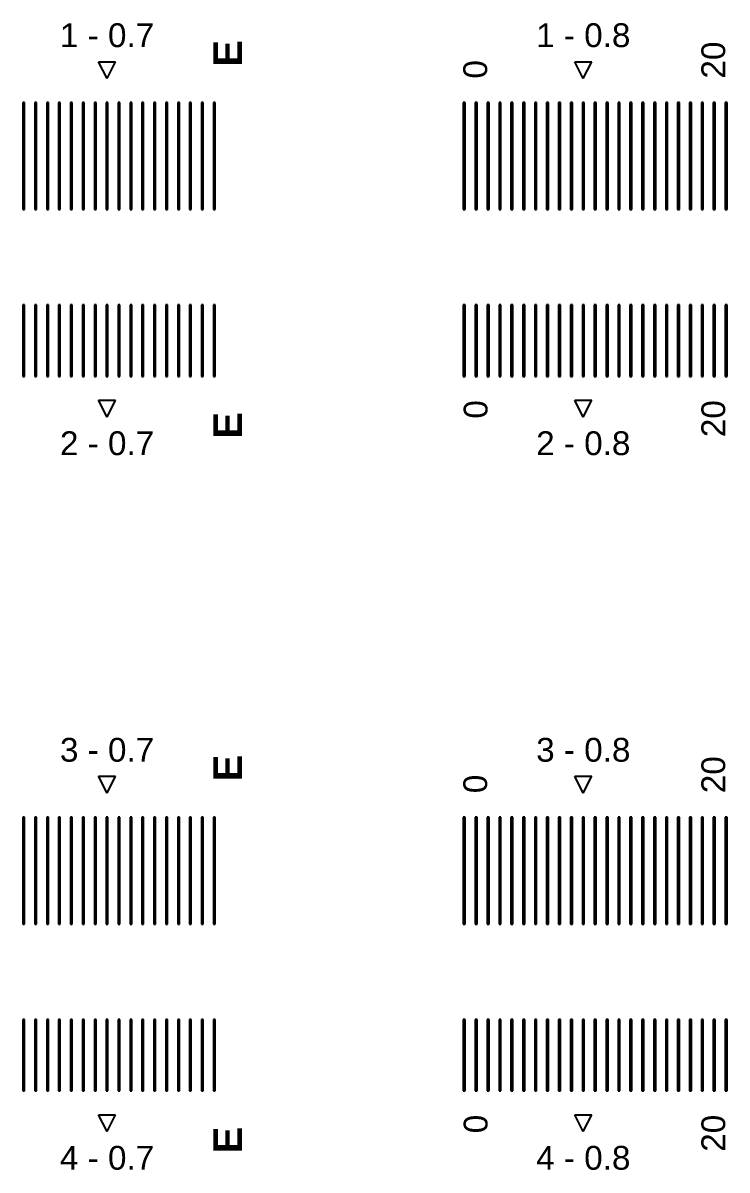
# Model space of a CAD drawing. Extents: x -24493 to 76507, y 84496 to 185496.
# Drawn here: x 23271.8 to 23567.6, y 155025.2 to 155506.7 of the extents above; entities that cross this region are included whole.
import ezdxf

# ---------------------------------------------------------------- set-up
doc = ezdxf.new("R2010")
doc.units = 13
doc.layers.add('CL - Label-1', color=120, linetype='Continuous')
doc.layers.add('CL - Label-2', color=132, linetype='Continuous')
doc.layers.add('CL - Sub-Micro', color=7, linetype='Continuous', true_color=0x47d1ff)
doc.styles.get("Standard").update_dxf_attribs({"font": 'arial.ttf'})

msp = doc.modelspace()

# ---------------------------------------------------------------- linework, layer by layer
at = {"layer": 'CL - Label-2'}
for p, q in [((23307.14, 155483.36), (23303.6, 155490.46)), ((23303.6, 155490.46), (23310.67, 155490.46)), ((23307.14, 155483.36), (23310.67, 155490.46)), ((23507.19, 155483.36), (23503.65, 155490.46)), ((23503.65, 155490.46), (23510.72, 155490.46)), ((23507.19, 155483.36), (23510.72, 155490.46)), ((23307.14, 155341.29), (23303.6, 155348.39)), ((23303.6, 155348.39), (23310.67, 155348.39)), ((23307.14, 155341.29), (23310.67, 155348.39)), ((23507.19, 155341.29), (23503.65, 155348.39)), ((23503.65, 155348.39), (23510.72, 155348.39)), ((23507.19, 155341.29), (23510.72, 155348.39)), ((23307.14, 155183.36), (23303.6, 155190.46)), ((23303.6, 155190.46), (23310.67, 155190.46)), ((23307.14, 155183.36), (23310.67, 155190.46)), ((23507.19, 155183.36), (23503.65, 155190.46)), ((23503.65, 155190.46), (23510.72, 155190.46)), ((23507.19, 155183.36), (23510.72, 155190.46)), ((23307.14, 155041.29), (23303.6, 155048.39)), ((23303.6, 155048.39), (23310.67, 155048.39)), ((23307.14, 155041.29), (23310.67, 155048.39)), ((23507.19, 155041.29), (23503.65, 155048.39)), ((23503.65, 155048.39), (23510.72, 155048.39)), ((23507.19, 155041.29), (23510.72, 155048.39))]:
    msp.add_line(p, q, dxfattribs=at)
at = {"layer": 'CL - Sub-Micro'}
for p, q in [((23271.79, 155473.36), (23271.79, 155428.36)), ((23272.49, 155473.36), (23271.79, 155473.36)), ((23272.49, 155428.36), (23272.49, 155473.36)), ((23276.79, 155473.36), (23276.79, 155428.36)), ((23277.49, 155473.36), (23276.79, 155473.36)), ((23277.49, 155428.36), (23277.49, 155473.36)), ((23281.79, 155473.36), (23281.79, 155428.36)), ((23282.49, 155473.36), (23281.79, 155473.36)), ((23282.49, 155428.36), (23282.49, 155473.36)), ((23286.79, 155473.36), (23286.79, 155428.36)), ((23287.49, 155473.36), (23286.79, 155473.36)), ((23287.49, 155428.36), (23287.49, 155473.36)), ((23291.79, 155473.36), (23291.79, 155428.36)), ((23292.49, 155473.36), (23291.79, 155473.36)), ((23292.49, 155428.36), (23292.49, 155473.36)), ((23296.79, 155473.36), (23296.79, 155428.36)), ((23297.49, 155473.36), (23296.79, 155473.36)), ((23297.49, 155428.36), (23297.49, 155473.36)), ((23301.79, 155473.36), (23301.79, 155428.36)), ((23302.49, 155473.36), (23301.79, 155473.36)), ((23302.49, 155428.36), (23302.49, 155473.36)), ((23306.79, 155473.36), (23306.79, 155428.36)), ((23307.49, 155473.36), (23306.79, 155473.36)), ((23307.49, 155428.36), (23307.49, 155473.36)), ((23311.79, 155473.36), (23311.79, 155428.36)), ((23312.49, 155473.36), (23311.79, 155473.36)), ((23312.49, 155428.36), (23312.49, 155473.36)), ((23316.79, 155473.36), (23316.79, 155428.36)), ((23317.49, 155473.36), (23316.79, 155473.36)), ((23317.49, 155428.36), (23317.49, 155473.36)), ((23321.79, 155473.36), (23321.79, 155428.36)), ((23322.49, 155473.36), (23321.79, 155473.36)), ((23322.49, 155428.36), (23322.49, 155473.36)), ((23326.79, 155473.36), (23326.79, 155428.36)), ((23327.49, 155473.36), (23326.79, 155473.36)), ((23327.49, 155428.36), (23327.49, 155473.36)), ((23331.79, 155473.36), (23331.79, 155428.36)), ((23332.49, 155473.36), (23331.79, 155473.36)), ((23332.49, 155428.36), (23332.49, 155473.36)), ((23336.79, 155473.36), (23336.79, 155428.36)), ((23337.49, 155473.36), (23336.79, 155473.36)), ((23337.49, 155428.36), (23337.49, 155473.36)), ((23341.79, 155473.36), (23341.79, 155428.36)), ((23342.49, 155473.36), (23341.79, 155473.36)), ((23342.49, 155428.36), (23342.49, 155473.36)), ((23346.79, 155473.36), (23346.79, 155428.36)), ((23347.49, 155473.36), (23346.79, 155473.36)), ((23347.49, 155428.36), (23347.49, 155473.36)), ((23351.79, 155473.36), (23351.79, 155428.36)), ((23352.49, 155473.36), (23351.79, 155473.36)), ((23352.49, 155428.36), (23352.49, 155473.36)), ((23456.79, 155473.36), (23456.79, 155428.36)), ((23457.59, 155473.36), (23456.79, 155473.36)), ((23457.59, 155428.36), (23457.59, 155473.36)), ((23461.79, 155473.36), (23461.79, 155428.36)), ((23462.59, 155473.36), (23461.79, 155473.36)), ((23462.59, 155428.36), (23462.59, 155473.36)), ((23466.79, 155473.36), (23466.79, 155428.36)), ((23467.59, 155473.36), (23466.79, 155473.36)), ((23467.59, 155428.36), (23467.59, 155473.36)), ((23471.79, 155473.36), (23471.79, 155428.36)), ((23472.59, 155473.36), (23471.79, 155473.36)), ((23472.59, 155428.36), (23472.59, 155473.36)), ((23476.79, 155473.36), (23476.79, 155428.36)), ((23477.59, 155473.36), (23476.79, 155473.36)), ((23477.59, 155428.36), (23477.59, 155473.36)), ((23481.79, 155473.36), (23481.79, 155428.36)), ((23482.59, 155473.36), (23481.79, 155473.36)), ((23482.59, 155428.36), (23482.59, 155473.36)), ((23486.79, 155473.36), (23486.79, 155428.36)), ((23487.59, 155473.36), (23486.79, 155473.36)), ((23487.59, 155428.36), (23487.59, 155473.36)), ((23491.79, 155473.36), (23491.79, 155428.36)), ((23492.59, 155473.36), (23491.79, 155473.36)), ((23492.59, 155428.36), (23492.59, 155473.36)), ((23496.79, 155473.36), (23496.79, 155428.36)), ((23497.59, 155473.36), (23496.79, 155473.36)), ((23497.59, 155428.36), (23497.59, 155473.36)), ((23501.79, 155473.36), (23501.79, 155428.36)), ((23502.59, 155473.36), (23501.79, 155473.36)), ((23502.59, 155428.36), (23502.59, 155473.36)), ((23506.79, 155473.36), (23506.79, 155428.36)), ((23507.59, 155473.36), (23506.79, 155473.36)), ((23507.59, 155428.36), (23507.59, 155473.36)), ((23511.79, 155473.36), (23511.79, 155428.36)), ((23512.59, 155473.36), (23511.79, 155473.36)), ((23512.59, 155428.36), (23512.59, 155473.36)), ((23516.79, 155473.36), (23516.79, 155428.36)), ((23517.59, 155473.36), (23516.79, 155473.36)), ((23517.59, 155428.36), (23517.59, 155473.36)), ((23521.79, 155473.36), (23521.79, 155428.36)), ((23522.59, 155473.36), (23521.79, 155473.36)), ((23522.59, 155428.36), (23522.59, 155473.36)), ((23526.79, 155473.36), (23526.79, 155428.36)), ((23527.59, 155473.36), (23526.79, 155473.36)), ((23527.59, 155428.36), (23527.59, 155473.36)), ((23531.79, 155473.36), (23531.79, 155428.36)), ((23532.59, 155473.36), (23531.79, 155473.36)), ((23532.59, 155428.36), (23532.59, 155473.36)), ((23536.79, 155473.36), (23536.79, 155428.36)), ((23537.59, 155473.36), (23536.79, 155473.36)), ((23537.59, 155428.36), (23537.59, 155473.36)), ((23541.79, 155473.36), (23541.79, 155428.36)), ((23542.59, 155473.36), (23541.79, 155473.36)), ((23542.59, 155428.36), (23542.59, 155473.36)), ((23546.79, 155473.36), (23546.79, 155428.36)), ((23547.59, 155473.36), (23546.79, 155473.36)), ((23547.59, 155428.36), (23547.59, 155473.36)), ((23551.79, 155473.36), (23551.79, 155428.36)), ((23552.59, 155473.36), (23551.79, 155473.36)), ((23552.59, 155428.36), (23552.59, 155473.36)), ((23556.79, 155473.36), (23556.79, 155428.36)), ((23557.59, 155473.36), (23556.79, 155473.36)), ((23557.59, 155428.36), (23557.59, 155473.36)), ((23561.79, 155473.36), (23561.79, 155428.36)), ((23562.59, 155473.36), (23561.79, 155473.36)), ((23562.59, 155428.36), (23562.59, 155473.36)), ((23566.79, 155473.36), (23566.79, 155428.36)), ((23567.59, 155473.36), (23566.79, 155473.36)), ((23567.59, 155428.36), (23567.59, 155473.36)), ((23271.79, 155428.36), (23272.49, 155428.36)), ((23276.79, 155428.36), (23277.49, 155428.36)), ((23281.79, 155428.36), (23282.49, 155428.36)), ((23286.79, 155428.36), (23287.49, 155428.36)), ((23291.79, 155428.36), (23292.49, 155428.36)), ((23296.79, 155428.36), (23297.49, 155428.36)), ((23301.79, 155428.36), (23302.49, 155428.36)), ((23306.79, 155428.36), (23307.49, 155428.36)), ((23311.79, 155428.36), (23312.49, 155428.36)), ((23316.79, 155428.36), (23317.49, 155428.36)), ((23321.79, 155428.36), (23322.49, 155428.36)), ((23326.79, 155428.36), (23327.49, 155428.36)), ((23331.79, 155428.36), (23332.49, 155428.36)), ((23336.79, 155428.36), (23337.49, 155428.36)), ((23341.79, 155428.36), (23342.49, 155428.36)), ((23346.79, 155428.36), (23347.49, 155428.36)), ((23351.79, 155428.36), (23352.49, 155428.36)), ((23456.79, 155428.36), (23457.59, 155428.36)), ((23461.79, 155428.36), (23462.59, 155428.36)), ((23466.79, 155428.36), (23467.59, 155428.36)), ((23471.79, 155428.36), (23472.59, 155428.36)), ((23476.79, 155428.36), (23477.59, 155428.36)), ((23481.79, 155428.36), (23482.59, 155428.36)), ((23486.79, 155428.36), (23487.59, 155428.36)), ((23491.79, 155428.36), (23492.59, 155428.36)), ((23496.79, 155428.36), (23497.59, 155428.36)), ((23501.79, 155428.36), (23502.59, 155428.36)), ((23506.79, 155428.36), (23507.59, 155428.36)), ((23511.79, 155428.36), (23512.59, 155428.36)), ((23516.79, 155428.36), (23517.59, 155428.36)), ((23521.79, 155428.36), (23522.59, 155428.36)), ((23526.79, 155428.36), (23527.59, 155428.36)), ((23531.79, 155428.36), (23532.59, 155428.36)), ((23536.79, 155428.36), (23537.59, 155428.36)), ((23541.79, 155428.36), (23542.59, 155428.36)), ((23546.79, 155428.36), (23547.59, 155428.36)), ((23551.79, 155428.36), (23552.59, 155428.36)), ((23556.79, 155428.36), (23557.59, 155428.36)), ((23561.79, 155428.36), (23562.59, 155428.36)), ((23566.79, 155428.36), (23567.59, 155428.36)), ((23271.79, 155388.36), (23271.79, 155358.36)), ((23272.49, 155388.36), (23271.79, 155388.36)), ((23272.49, 155358.36), (23272.49, 155388.36)), ((23276.79, 155388.36), (23276.79, 155358.36)), ((23277.49, 155388.36), (23276.79, 155388.36)), ((23277.49, 155358.36), (23277.49, 155388.36)), ((23281.79, 155388.36), (23281.79, 155358.36)), ((23282.49, 155388.36), (23281.79, 155388.36)), ((23282.49, 155358.36), (23282.49, 155388.36)), ((23286.79, 155388.36), (23286.79, 155358.36)), ((23287.49, 155388.36), (23286.79, 155388.36)), ((23287.49, 155358.36), (23287.49, 155388.36)), ((23291.79, 155388.36), (23291.79, 155358.36)), ((23292.49, 155388.36), (23291.79, 155388.36)), ((23292.49, 155358.36), (23292.49, 155388.36)), ((23296.79, 155388.36), (23296.79, 155358.36)), ((23297.49, 155388.36), (23296.79, 155388.36)), ((23297.49, 155358.36), (23297.49, 155388.36)), ((23301.79, 155388.36), (23301.79, 155358.36)), ((23302.49, 155388.36), (23301.79, 155388.36)), ((23302.49, 155358.36), (23302.49, 155388.36)), ((23306.79, 155388.36), (23306.79, 155358.36)), ((23307.49, 155388.36), (23306.79, 155388.36)), ((23307.49, 155358.36), (23307.49, 155388.36)), ((23311.79, 155388.36), (23311.79, 155358.36)), ((23312.49, 155388.36), (23311.79, 155388.36)), ((23312.49, 155358.36), (23312.49, 155388.36)), ((23316.79, 155388.36), (23316.79, 155358.36)), ((23317.49, 155388.36), (23316.79, 155388.36)), ((23317.49, 155358.36), (23317.49, 155388.36)), ((23321.79, 155388.36), (23321.79, 155358.36)), ((23322.49, 155388.36), (23321.79, 155388.36)), ((23322.49, 155358.36), (23322.49, 155388.36)), ((23326.79, 155388.36), (23326.79, 155358.36)), ((23327.49, 155388.36), (23326.79, 155388.36)), ((23327.49, 155358.36), (23327.49, 155388.36)), ((23331.79, 155388.36), (23331.79, 155358.36)), ((23332.49, 155388.36), (23331.79, 155388.36)), ((23332.49, 155358.36), (23332.49, 155388.36)), ((23336.79, 155388.36), (23336.79, 155358.36)), ((23337.49, 155388.36), (23336.79, 155388.36)), ((23337.49, 155358.36), (23337.49, 155388.36)), ((23341.79, 155388.36), (23341.79, 155358.36)), ((23342.49, 155388.36), (23341.79, 155388.36)), ((23342.49, 155358.36), (23342.49, 155388.36)), ((23346.79, 155388.36), (23346.79, 155358.36)), ((23347.49, 155388.36), (23346.79, 155388.36)), ((23347.49, 155358.36), (23347.49, 155388.36)), ((23351.79, 155388.36), (23351.79, 155358.36)), ((23352.49, 155388.36), (23351.79, 155388.36)), ((23352.49, 155358.36), (23352.49, 155388.36)), ((23456.79, 155388.36), (23456.79, 155358.36)), ((23457.59, 155388.36), (23456.79, 155388.36)), ((23457.59, 155358.36), (23457.59, 155388.36)), ((23461.79, 155388.36), (23461.79, 155358.36)), ((23462.59, 155388.36), (23461.79, 155388.36)), ((23462.59, 155358.36), (23462.59, 155388.36)), ((23466.79, 155388.36), (23466.79, 155358.36)), ((23467.59, 155388.36), (23466.79, 155388.36)), ((23467.59, 155358.36), (23467.59, 155388.36)), ((23471.79, 155388.36), (23471.79, 155358.36)), ((23472.59, 155388.36), (23471.79, 155388.36)), ((23472.59, 155358.36), (23472.59, 155388.36)), ((23476.79, 155388.36), (23476.79, 155358.36)), ((23477.59, 155388.36), (23476.79, 155388.36)), ((23477.59, 155358.36), (23477.59, 155388.36)), ((23481.79, 155388.36), (23481.79, 155358.36)), ((23482.59, 155388.36), (23481.79, 155388.36)), ((23482.59, 155358.36), (23482.59, 155388.36)), ((23486.79, 155388.36), (23486.79, 155358.36)), ((23487.59, 155388.36), (23486.79, 155388.36)), ((23487.59, 155358.36), (23487.59, 155388.36)), ((23491.79, 155388.36), (23491.79, 155358.36)), ((23492.59, 155388.36), (23491.79, 155388.36)), ((23492.59, 155358.36), (23492.59, 155388.36)), ((23496.79, 155388.36), (23496.79, 155358.36)), ((23497.59, 155388.36), (23496.79, 155388.36)), ((23497.59, 155358.36), (23497.59, 155388.36)), ((23501.79, 155388.36), (23501.79, 155358.36)), ((23502.59, 155388.36), (23501.79, 155388.36)), ((23502.59, 155358.36), (23502.59, 155388.36)), ((23506.79, 155388.36), (23506.79, 155358.36)), ((23507.59, 155388.36), (23506.79, 155388.36)), ((23507.59, 155358.36), (23507.59, 155388.36)), ((23511.79, 155388.36), (23511.79, 155358.36)), ((23512.59, 155388.36), (23511.79, 155388.36)), ((23512.59, 155358.36), (23512.59, 155388.36)), ((23516.79, 155388.36), (23516.79, 155358.36)), ((23517.59, 155388.36), (23516.79, 155388.36)), ((23517.59, 155358.36), (23517.59, 155388.36)), ((23521.79, 155388.36), (23521.79, 155358.36)), ((23522.59, 155388.36), (23521.79, 155388.36)), ((23522.59, 155358.36), (23522.59, 155388.36)), ((23526.79, 155388.36), (23526.79, 155358.36)), ((23527.59, 155388.36), (23526.79, 155388.36)), ((23527.59, 155358.36), (23527.59, 155388.36)), ((23531.79, 155388.36), (23531.79, 155358.36)), ((23532.59, 155388.36), (23531.79, 155388.36)), ((23532.59, 155358.36), (23532.59, 155388.36)), ((23536.79, 155388.36), (23536.79, 155358.36)), ((23537.59, 155388.36), (23536.79, 155388.36)), ((23537.59, 155358.36), (23537.59, 155388.36)), ((23541.79, 155388.36), (23541.79, 155358.36)), ((23542.59, 155388.36), (23541.79, 155388.36)), ((23542.59, 155358.36), (23542.59, 155388.36)), ((23546.79, 155388.36), (23546.79, 155358.36)), ((23547.59, 155388.36), (23546.79, 155388.36)), ((23547.59, 155358.36), (23547.59, 155388.36)), ((23551.79, 155388.36), (23551.79, 155358.36)), ((23552.59, 155388.36), (23551.79, 155388.36)), ((23552.59, 155358.36), (23552.59, 155388.36)), ((23556.79, 155388.36), (23556.79, 155358.36)), ((23557.59, 155388.36), (23556.79, 155388.36)), ((23557.59, 155358.36), (23557.59, 155388.36)), ((23561.79, 155388.36), (23561.79, 155358.36)), ((23562.59, 155388.36), (23561.79, 155388.36)), ((23562.59, 155358.36), (23562.59, 155388.36)), ((23566.79, 155388.36), (23566.79, 155358.36)), ((23567.59, 155388.36), (23566.79, 155388.36)), ((23567.59, 155358.36), (23567.59, 155388.36)), ((23271.79, 155358.36), (23272.49, 155358.36)), ((23276.79, 155358.36), (23277.49, 155358.36)), ((23281.79, 155358.36), (23282.49, 155358.36)), ((23286.79, 155358.36), (23287.49, 155358.36)), ((23291.79, 155358.36), (23292.49, 155358.36)), ((23296.79, 155358.36), (23297.49, 155358.36)), ((23301.79, 155358.36), (23302.49, 155358.36)), ((23306.79, 155358.36), (23307.49, 155358.36)), ((23311.79, 155358.36), (23312.49, 155358.36)), ((23316.79, 155358.36), (23317.49, 155358.36)), ((23321.79, 155358.36), (23322.49, 155358.36)), ((23326.79, 155358.36), (23327.49, 155358.36)), ((23331.79, 155358.36), (23332.49, 155358.36)), ((23336.79, 155358.36), (23337.49, 155358.36)), ((23341.79, 155358.36), (23342.49, 155358.36)), ((23346.79, 155358.36), (23347.49, 155358.36)), ((23351.79, 155358.36), (23352.49, 155358.36)), ((23456.79, 155358.36), (23457.59, 155358.36)), ((23461.79, 155358.36), (23462.59, 155358.36)), ((23466.79, 155358.36), (23467.59, 155358.36)), ((23471.79, 155358.36), (23472.59, 155358.36)), ((23476.79, 155358.36), (23477.59, 155358.36)), ((23481.79, 155358.36), (23482.59, 155358.36)), ((23486.79, 155358.36), (23487.59, 155358.36)), ((23491.79, 155358.36), (23492.59, 155358.36)), ((23496.79, 155358.36), (23497.59, 155358.36)), ((23501.79, 155358.36), (23502.59, 155358.36)), ((23506.79, 155358.36), (23507.59, 155358.36)), ((23511.79, 155358.36), (23512.59, 155358.36)), ((23516.79, 155358.36), (23517.59, 155358.36)), ((23521.79, 155358.36), (23522.59, 155358.36)), ((23526.79, 155358.36), (23527.59, 155358.36)), ((23531.79, 155358.36), (23532.59, 155358.36)), ((23536.79, 155358.36), (23537.59, 155358.36)), ((23541.79, 155358.36), (23542.59, 155358.36)), ((23546.79, 155358.36), (23547.59, 155358.36)), ((23551.79, 155358.36), (23552.59, 155358.36)), ((23556.79, 155358.36), (23557.59, 155358.36)), ((23561.79, 155358.36), (23562.59, 155358.36)), ((23566.79, 155358.36), (23567.59, 155358.36)), ((23271.79, 155173.36), (23271.79, 155128.36)), ((23272.49, 155173.36), (23271.79, 155173.36)), ((23272.49, 155128.36), (23272.49, 155173.36)), ((23276.79, 155173.36), (23276.79, 155128.36)), ((23277.49, 155173.36), (23276.79, 155173.36)), ((23277.49, 155128.36), (23277.49, 155173.36)), ((23281.79, 155173.36), (23281.79, 155128.36)), ((23282.49, 155173.36), (23281.79, 155173.36)), ((23282.49, 155128.36), (23282.49, 155173.36)), ((23286.79, 155173.36), (23286.79, 155128.36)), ((23287.49, 155173.36), (23286.79, 155173.36)), ((23287.49, 155128.36), (23287.49, 155173.36)), ((23291.79, 155173.36), (23291.79, 155128.36)), ((23292.49, 155173.36), (23291.79, 155173.36)), ((23292.49, 155128.36), (23292.49, 155173.36)), ((23296.79, 155173.36), (23296.79, 155128.36)), ((23297.49, 155173.36), (23296.79, 155173.36)), ((23297.49, 155128.36), (23297.49, 155173.36)), ((23301.79, 155173.36), (23301.79, 155128.36)), ((23302.49, 155173.36), (23301.79, 155173.36)), ((23302.49, 155128.36), (23302.49, 155173.36)), ((23306.79, 155173.36), (23306.79, 155128.36)), ((23307.49, 155173.36), (23306.79, 155173.36)), ((23307.49, 155128.36), (23307.49, 155173.36)), ((23311.79, 155173.36), (23311.79, 155128.36)), ((23312.49, 155173.36), (23311.79, 155173.36)), ((23312.49, 155128.36), (23312.49, 155173.36)), ((23316.79, 155173.36), (23316.79, 155128.36)), ((23317.49, 155173.36), (23316.79, 155173.36)), ((23317.49, 155128.36), (23317.49, 155173.36)), ((23321.79, 155173.36), (23321.79, 155128.36)), ((23322.49, 155173.36), (23321.79, 155173.36)), ((23322.49, 155128.36), (23322.49, 155173.36)), ((23326.79, 155173.36), (23326.79, 155128.36)), ((23327.49, 155173.36), (23326.79, 155173.36)), ((23327.49, 155128.36), (23327.49, 155173.36)), ((23331.79, 155173.36), (23331.79, 155128.36)), ((23332.49, 155173.36), (23331.79, 155173.36)), ((23332.49, 155128.36), (23332.49, 155173.36)), ((23336.79, 155173.36), (23336.79, 155128.36)), ((23337.49, 155173.36), (23336.79, 155173.36)), ((23337.49, 155128.36), (23337.49, 155173.36)), ((23341.79, 155173.36), (23341.79, 155128.36)), ((23342.49, 155173.36), (23341.79, 155173.36)), ((23342.49, 155128.36), (23342.49, 155173.36)), ((23346.79, 155173.36), (23346.79, 155128.36)), ((23347.49, 155173.36), (23346.79, 155173.36)), ((23347.49, 155128.36), (23347.49, 155173.36)), ((23351.79, 155173.36), (23351.79, 155128.36)), ((23352.49, 155173.36), (23351.79, 155173.36)), ((23352.49, 155128.36), (23352.49, 155173.36)), ((23456.79, 155173.36), (23456.79, 155128.36)), ((23457.59, 155173.36), (23456.79, 155173.36)), ((23457.59, 155128.36), (23457.59, 155173.36)), ((23461.79, 155173.36), (23461.79, 155128.36)), ((23462.59, 155173.36), (23461.79, 155173.36)), ((23462.59, 155128.36), (23462.59, 155173.36)), ((23466.79, 155173.36), (23466.79, 155128.36)), ((23467.59, 155173.36), (23466.79, 155173.36)), ((23467.59, 155128.36), (23467.59, 155173.36)), ((23471.79, 155173.36), (23471.79, 155128.36)), ((23472.59, 155173.36), (23471.79, 155173.36)), ((23472.59, 155128.36), (23472.59, 155173.36)), ((23476.79, 155173.36), (23476.79, 155128.36)), ((23477.59, 155173.36), (23476.79, 155173.36)), ((23477.59, 155128.36), (23477.59, 155173.36)), ((23481.79, 155173.36), (23481.79, 155128.36)), ((23482.59, 155173.36), (23481.79, 155173.36)), ((23482.59, 155128.36), (23482.59, 155173.36)), ((23486.79, 155173.36), (23486.79, 155128.36)), ((23487.59, 155173.36), (23486.79, 155173.36)), ((23487.59, 155128.36), (23487.59, 155173.36)), ((23491.79, 155173.36), (23491.79, 155128.36)), ((23492.59, 155173.36), (23491.79, 155173.36)), ((23492.59, 155128.36), (23492.59, 155173.36)), ((23496.79, 155173.36), (23496.79, 155128.36)), ((23497.59, 155173.36), (23496.79, 155173.36)), ((23497.59, 155128.36), (23497.59, 155173.36)), ((23501.79, 155173.36), (23501.79, 155128.36)), ((23502.59, 155173.36), (23501.79, 155173.36)), ((23502.59, 155128.36), (23502.59, 155173.36)), ((23506.79, 155173.36), (23506.79, 155128.36)), ((23507.59, 155173.36), (23506.79, 155173.36)), ((23507.59, 155128.36), (23507.59, 155173.36)), ((23511.79, 155173.36), (23511.79, 155128.36)), ((23512.59, 155173.36), (23511.79, 155173.36)), ((23512.59, 155128.36), (23512.59, 155173.36)), ((23516.79, 155173.36), (23516.79, 155128.36)), ((23517.59, 155173.36), (23516.79, 155173.36)), ((23517.59, 155128.36), (23517.59, 155173.36)), ((23521.79, 155173.36), (23521.79, 155128.36)), ((23522.59, 155173.36), (23521.79, 155173.36)), ((23522.59, 155128.36), (23522.59, 155173.36)), ((23526.79, 155173.36), (23526.79, 155128.36)), ((23527.59, 155173.36), (23526.79, 155173.36)), ((23527.59, 155128.36), (23527.59, 155173.36)), ((23531.79, 155173.36), (23531.79, 155128.36)), ((23532.59, 155173.36), (23531.79, 155173.36)), ((23532.59, 155128.36), (23532.59, 155173.36)), ((23536.79, 155173.36), (23536.79, 155128.36)), ((23537.59, 155173.36), (23536.79, 155173.36)), ((23537.59, 155128.36), (23537.59, 155173.36)), ((23541.79, 155173.36), (23541.79, 155128.36)), ((23542.59, 155173.36), (23541.79, 155173.36)), ((23542.59, 155128.36), (23542.59, 155173.36)), ((23546.79, 155173.36), (23546.79, 155128.36)), ((23547.59, 155173.36), (23546.79, 155173.36)), ((23547.59, 155128.36), (23547.59, 155173.36)), ((23551.79, 155173.36), (23551.79, 155128.36)), ((23552.59, 155173.36), (23551.79, 155173.36)), ((23552.59, 155128.36), (23552.59, 155173.36)), ((23556.79, 155173.36), (23556.79, 155128.36)), ((23557.59, 155173.36), (23556.79, 155173.36)), ((23557.59, 155128.36), (23557.59, 155173.36)), ((23561.79, 155173.36), (23561.79, 155128.36)), ((23562.59, 155173.36), (23561.79, 155173.36)), ((23562.59, 155128.36), (23562.59, 155173.36)), ((23566.79, 155173.36), (23566.79, 155128.36)), ((23567.59, 155173.36), (23566.79, 155173.36)), ((23567.59, 155128.36), (23567.59, 155173.36)), ((23271.79, 155128.36), (23272.49, 155128.36)), ((23276.79, 155128.36), (23277.49, 155128.36)), ((23281.79, 155128.36), (23282.49, 155128.36)), ((23286.79, 155128.36), (23287.49, 155128.36)), ((23291.79, 155128.36), (23292.49, 155128.36)), ((23296.79, 155128.36), (23297.49, 155128.36)), ((23301.79, 155128.36), (23302.49, 155128.36)), ((23306.79, 155128.36), (23307.49, 155128.36)), ((23311.79, 155128.36), (23312.49, 155128.36)), ((23316.79, 155128.36), (23317.49, 155128.36)), ((23321.79, 155128.36), (23322.49, 155128.36)), ((23326.79, 155128.36), (23327.49, 155128.36)), ((23331.79, 155128.36), (23332.49, 155128.36)), ((23336.79, 155128.36), (23337.49, 155128.36)), ((23341.79, 155128.36), (23342.49, 155128.36)), ((23346.79, 155128.36), (23347.49, 155128.36)), ((23351.79, 155128.36), (23352.49, 155128.36)), ((23456.79, 155128.36), (23457.59, 155128.36)), ((23461.79, 155128.36), (23462.59, 155128.36)), ((23466.79, 155128.36), (23467.59, 155128.36)), ((23471.79, 155128.36), (23472.59, 155128.36)), ((23476.79, 155128.36), (23477.59, 155128.36)), ((23481.79, 155128.36), (23482.59, 155128.36)), ((23486.79, 155128.36), (23487.59, 155128.36)), ((23491.79, 155128.36), (23492.59, 155128.36)), ((23496.79, 155128.36), (23497.59, 155128.36)), ((23501.79, 155128.36), (23502.59, 155128.36)), ((23506.79, 155128.36), (23507.59, 155128.36)), ((23511.79, 155128.36), (23512.59, 155128.36)), ((23516.79, 155128.36), (23517.59, 155128.36)), ((23521.79, 155128.36), (23522.59, 155128.36)), ((23526.79, 155128.36), (23527.59, 155128.36)), ((23531.79, 155128.36), (23532.59, 155128.36)), ((23536.79, 155128.36), (23537.59, 155128.36)), ((23541.79, 155128.36), (23542.59, 155128.36)), ((23546.79, 155128.36), (23547.59, 155128.36)), ((23551.79, 155128.36), (23552.59, 155128.36)), ((23556.79, 155128.36), (23557.59, 155128.36)), ((23561.79, 155128.36), (23562.59, 155128.36)), ((23566.79, 155128.36), (23567.59, 155128.36)), ((23271.79, 155088.36), (23271.79, 155058.36)), ((23272.49, 155088.36), (23271.79, 155088.36)), ((23272.49, 155058.36), (23272.49, 155088.36)), ((23276.79, 155088.36), (23276.79, 155058.36)), ((23277.49, 155088.36), (23276.79, 155088.36)), ((23277.49, 155058.36), (23277.49, 155088.36)), ((23281.79, 155088.36), (23281.79, 155058.36)), ((23282.49, 155088.36), (23281.79, 155088.36)), ((23282.49, 155058.36), (23282.49, 155088.36)), ((23286.79, 155088.36), (23286.79, 155058.36)), ((23287.49, 155088.36), (23286.79, 155088.36)), ((23287.49, 155058.36), (23287.49, 155088.36)), ((23291.79, 155088.36), (23291.79, 155058.36)), ((23292.49, 155088.36), (23291.79, 155088.36)), ((23292.49, 155058.36), (23292.49, 155088.36)), ((23296.79, 155088.36), (23296.79, 155058.36)), ((23297.49, 155088.36), (23296.79, 155088.36)), ((23297.49, 155058.36), (23297.49, 155088.36)), ((23301.79, 155088.36), (23301.79, 155058.36)), ((23302.49, 155088.36), (23301.79, 155088.36)), ((23302.49, 155058.36), (23302.49, 155088.36)), ((23306.79, 155088.36), (23306.79, 155058.36)), ((23307.49, 155088.36), (23306.79, 155088.36)), ((23307.49, 155058.36), (23307.49, 155088.36)), ((23311.79, 155088.36), (23311.79, 155058.36)), ((23312.49, 155088.36), (23311.79, 155088.36)), ((23312.49, 155058.36), (23312.49, 155088.36)), ((23316.79, 155088.36), (23316.79, 155058.36)), ((23317.49, 155088.36), (23316.79, 155088.36)), ((23317.49, 155058.36), (23317.49, 155088.36)), ((23321.79, 155088.36), (23321.79, 155058.36)), ((23322.49, 155088.36), (23321.79, 155088.36)), ((23322.49, 155058.36), (23322.49, 155088.36)), ((23326.79, 155088.36), (23326.79, 155058.36)), ((23327.49, 155088.36), (23326.79, 155088.36)), ((23327.49, 155058.36), (23327.49, 155088.36)), ((23331.79, 155088.36), (23331.79, 155058.36)), ((23332.49, 155088.36), (23331.79, 155088.36)), ((23332.49, 155058.36), (23332.49, 155088.36)), ((23336.79, 155088.36), (23336.79, 155058.36)), ((23337.49, 155088.36), (23336.79, 155088.36)), ((23337.49, 155058.36), (23337.49, 155088.36)), ((23341.79, 155088.36), (23341.79, 155058.36)), ((23342.49, 155088.36), (23341.79, 155088.36)), ((23342.49, 155058.36), (23342.49, 155088.36)), ((23346.79, 155088.36), (23346.79, 155058.36)), ((23347.49, 155088.36), (23346.79, 155088.36)), ((23347.49, 155058.36), (23347.49, 155088.36)), ((23351.79, 155088.36), (23351.79, 155058.36)), ((23352.49, 155088.36), (23351.79, 155088.36)), ((23352.49, 155058.36), (23352.49, 155088.36)), ((23456.79, 155088.36), (23456.79, 155058.36)), ((23457.59, 155088.36), (23456.79, 155088.36)), ((23457.59, 155058.36), (23457.59, 155088.36)), ((23461.79, 155088.36), (23461.79, 155058.36)), ((23462.59, 155088.36), (23461.79, 155088.36)), ((23462.59, 155058.36), (23462.59, 155088.36)), ((23466.79, 155088.36), (23466.79, 155058.36)), ((23467.59, 155088.36), (23466.79, 155088.36)), ((23467.59, 155058.36), (23467.59, 155088.36)), ((23471.79, 155088.36), (23471.79, 155058.36)), ((23472.59, 155088.36), (23471.79, 155088.36)), ((23472.59, 155058.36), (23472.59, 155088.36)), ((23476.79, 155088.36), (23476.79, 155058.36)), ((23477.59, 155088.36), (23476.79, 155088.36)), ((23477.59, 155058.36), (23477.59, 155088.36)), ((23481.79, 155088.36), (23481.79, 155058.36)), ((23482.59, 155088.36), (23481.79, 155088.36)), ((23482.59, 155058.36), (23482.59, 155088.36)), ((23486.79, 155088.36), (23486.79, 155058.36)), ((23487.59, 155088.36), (23486.79, 155088.36)), ((23487.59, 155058.36), (23487.59, 155088.36)), ((23491.79, 155088.36), (23491.79, 155058.36)), ((23492.59, 155088.36), (23491.79, 155088.36)), ((23492.59, 155058.36), (23492.59, 155088.36)), ((23496.79, 155088.36), (23496.79, 155058.36)), ((23497.59, 155088.36), (23496.79, 155088.36)), ((23497.59, 155058.36), (23497.59, 155088.36)), ((23501.79, 155088.36), (23501.79, 155058.36)), ((23502.59, 155088.36), (23501.79, 155088.36)), ((23502.59, 155058.36), (23502.59, 155088.36)), ((23506.79, 155088.36), (23506.79, 155058.36)), ((23507.59, 155088.36), (23506.79, 155088.36)), ((23507.59, 155058.36), (23507.59, 155088.36)), ((23511.79, 155088.36), (23511.79, 155058.36)), ((23512.59, 155088.36), (23511.79, 155088.36)), ((23512.59, 155058.36), (23512.59, 155088.36)), ((23516.79, 155088.36), (23516.79, 155058.36)), ((23517.59, 155088.36), (23516.79, 155088.36)), ((23517.59, 155058.36), (23517.59, 155088.36)), ((23521.79, 155088.36), (23521.79, 155058.36)), ((23522.59, 155088.36), (23521.79, 155088.36)), ((23522.59, 155058.36), (23522.59, 155088.36)), ((23526.79, 155088.36), (23526.79, 155058.36)), ((23527.59, 155088.36), (23526.79, 155088.36)), ((23527.59, 155058.36), (23527.59, 155088.36)), ((23531.79, 155088.36), (23531.79, 155058.36)), ((23532.59, 155088.36), (23531.79, 155088.36)), ((23532.59, 155058.36), (23532.59, 155088.36)), ((23536.79, 155088.36), (23536.79, 155058.36)), ((23537.59, 155088.36), (23536.79, 155088.36)), ((23537.59, 155058.36), (23537.59, 155088.36)), ((23541.79, 155088.36), (23541.79, 155058.36)), ((23542.59, 155088.36), (23541.79, 155088.36)), ((23542.59, 155058.36), (23542.59, 155088.36)), ((23546.79, 155088.36), (23546.79, 155058.36)), ((23547.59, 155088.36), (23546.79, 155088.36)), ((23547.59, 155058.36), (23547.59, 155088.36)), ((23551.79, 155088.36), (23551.79, 155058.36)), ((23552.59, 155088.36), (23551.79, 155088.36)), ((23552.59, 155058.36), (23552.59, 155088.36)), ((23556.79, 155088.36), (23556.79, 155058.36)), ((23557.59, 155088.36), (23556.79, 155088.36)), ((23557.59, 155058.36), (23557.59, 155088.36)), ((23561.79, 155088.36), (23561.79, 155058.36)), ((23562.59, 155088.36), (23561.79, 155088.36)), ((23562.59, 155058.36), (23562.59, 155088.36)), ((23566.79, 155088.36), (23566.79, 155058.36)), ((23567.59, 155088.36), (23566.79, 155088.36)), ((23567.59, 155058.36), (23567.59, 155088.36)), ((23271.79, 155058.36), (23272.49, 155058.36)), ((23276.79, 155058.36), (23277.49, 155058.36)), ((23281.79, 155058.36), (23282.49, 155058.36)), ((23286.79, 155058.36), (23287.49, 155058.36)), ((23291.79, 155058.36), (23292.49, 155058.36)), ((23296.79, 155058.36), (23297.49, 155058.36)), ((23301.79, 155058.36), (23302.49, 155058.36)), ((23306.79, 155058.36), (23307.49, 155058.36)), ((23311.79, 155058.36), (23312.49, 155058.36)), ((23316.79, 155058.36), (23317.49, 155058.36)), ((23321.79, 155058.36), (23322.49, 155058.36)), ((23326.79, 155058.36), (23327.49, 155058.36)), ((23331.79, 155058.36), (23332.49, 155058.36)), ((23336.79, 155058.36), (23337.49, 155058.36)), ((23341.79, 155058.36), (23342.49, 155058.36)), ((23346.79, 155058.36), (23347.49, 155058.36)), ((23351.79, 155058.36), (23352.49, 155058.36)), ((23456.79, 155058.36), (23457.59, 155058.36)), ((23461.79, 155058.36), (23462.59, 155058.36)), ((23466.79, 155058.36), (23467.59, 155058.36)), ((23471.79, 155058.36), (23472.59, 155058.36)), ((23476.79, 155058.36), (23477.59, 155058.36)), ((23481.79, 155058.36), (23482.59, 155058.36)), ((23486.79, 155058.36), (23487.59, 155058.36)), ((23491.79, 155058.36), (23492.59, 155058.36)), ((23496.79, 155058.36), (23497.59, 155058.36)), ((23501.79, 155058.36), (23502.59, 155058.36)), ((23506.79, 155058.36), (23507.59, 155058.36)), ((23511.79, 155058.36), (23512.59, 155058.36)), ((23516.79, 155058.36), (23517.59, 155058.36)), ((23521.79, 155058.36), (23522.59, 155058.36)), ((23526.79, 155058.36), (23527.59, 155058.36)), ((23531.79, 155058.36), (23532.59, 155058.36)), ((23536.79, 155058.36), (23537.59, 155058.36)), ((23541.79, 155058.36), (23542.59, 155058.36)), ((23546.79, 155058.36), (23547.59, 155058.36)), ((23551.79, 155058.36), (23552.59, 155058.36)), ((23556.79, 155058.36), (23557.59, 155058.36)), ((23561.79, 155058.36), (23562.59, 155058.36)), ((23566.79, 155058.36), (23567.59, 155058.36))]:
    msp.add_line(p, q, dxfattribs=at)

# ---------------------------------------------------------------- texts
at = {"layer": 'CL - Label-1'}
for s, width, heights, insert, char_height, attachment_point, rotation in [('{\\fArial|b1|i0|c0|p34;E}', 33.3178, [8.18], (23351.79, 155488.36), 12, 1, 90), ('20', 21.565, [8.55], (23556.79, 155483.36), 10, 1, 90), ('0', 21.565, [8.55], (23456.79, 155483.36), 10, 1, 90), ('0', 21.565, [8.55], (23456.79, 155348.36), 10, 7, 270), ('20', 21.565, [8.55], (23556.79, 155348.36), 10, 3, 90), ('{\\fArial|b1|i0|c0|p34;E}', 33.3178, [8.18], (23351.79, 155343.36), 12, 3, 90), ('{\\fArial|b1|i0|c0|p34;E}', 33.3178, [8.18], (23351.79, 155188.36), 12, 1, 90), ('20', 21.565, [8.55], (23556.79, 155183.36), 10, 1, 90), ('0', 21.565, [8.55], (23456.79, 155183.36), 10, 1, 90), ('0', 21.565, [8.55], (23456.79, 155048.36), 10, 7, 270), ('20', 21.565, [8.55], (23556.79, 155048.36), 10, 3, 90), ('{\\fArial|b1|i0|c0|p34;E}', 33.3178, [8.18], (23351.79, 155043.36), 12, 3, 90)]:
    msp.add_mtext_dynamic_manual_height_columns(s, width=width, gutter_width=12.5, heights=heights, dxfattribs=dict(at, insert=insert, char_height=char_height, attachment_point=attachment_point, rotation=rotation))
at = {"layer": 'CL - Label-2', "char_height": 10}
for s, insert, attachment_point in [('1 - 0.7', (23307.14, 155496.44), 8), ('1 - 0.8', (23507.19, 155496.44), 8), ('2 - 0.7', (23307.14, 155335.29), 2), ('2 - 0.8', (23507.19, 155335.29), 2), ('3 - 0.7', (23307.14, 155196.44), 8), ('3 - 0.8', (23507.19, 155196.44), 8), ('4 - 0.7', (23307.14, 155035.29), 2), ('4 - 0.8', (23507.19, 155035.29), 2)]:
    msp.add_mtext_dynamic_manual_height_columns(s, width=52.3045, gutter_width=12.5, heights=[18.11], dxfattribs=dict(at, insert=insert, attachment_point=attachment_point))

doc.saveas('drawing.dxf')
